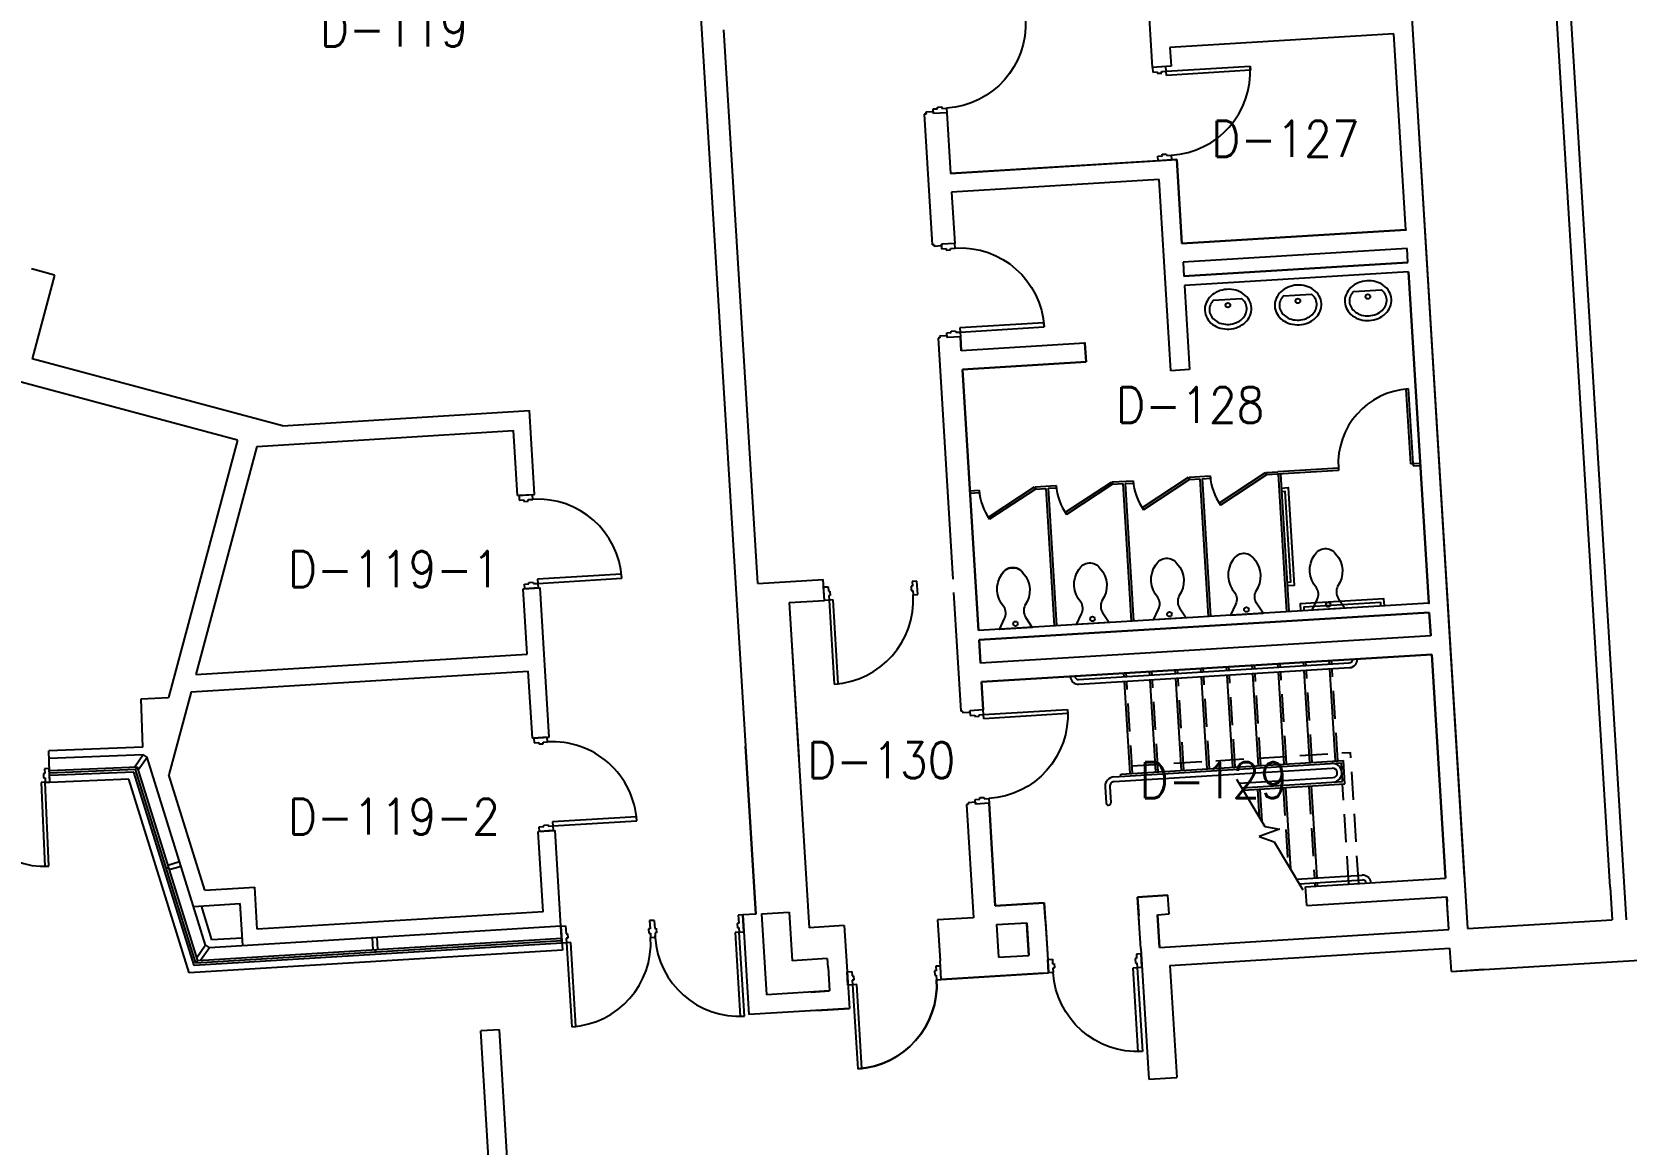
# Model space of a CAD drawing. Header units: inches. Extents: x -2 to 15026, y -1056 to 7065.
# Drawn here: x 7276 to 7958, y 5122 to 5598 of the extents above; entities that cross this region are included whole.
import ezdxf
from ezdxf.enums import TextEntityAlignment as Align

# ---------------------------------------------------------------- set-up
doc = ezdxf.new("R2010")
doc.units = ezdxf.units.IN
doc.header["$LTSCALE"] = 48
doc.header["$MEASUREMENT"] = 0
doc.linetypes.add('HIDDEN', pattern=[0.375, 0.25, -0.125])
doc.layers.get('0').update_dxf_attribs({"linetype": 'CONTINUOUS'})
for name, color, linetype in [('A-DOOR', 5, 'CONTINUOUS'), ('A-FLOR-STRS', 4, 'CONTINUOUS'), ('A-FURN', 6, 'CONTINUOUS'), ('A-GLAZ', 1, 'CONTINUOUS'), ('A-GLAZ-DETL', 5, 'CONTINUOUS'), ('A-WALL', 7, 'CONTINUOUS'), ('A-WALL-SILL', 3, 'CONTINUOUS'), ('SP-RMNO', 7, 'CONTINUOUS'), ('SP-ROOM', 7, 'CONTINUOUS'), ('SP-ROOMF', 7, 'CONTINUOUS')]:
    doc.layers.add(name, color=color, linetype=linetype)
doc.styles.add('ROMANS', font='ROMANS', dxfattribs={"width": 0.78})

# ---------------------------------------------------------------- blocks, each defined once
blk = doc.blocks.new('FMGRM1')
at = {"style": 'ROMANS', "width": 0.9}
for tag, p in [('DATA1', (0, -0.2836)), ('DATA2', (0, -0.443)), ('DATA3', (0, -0.6024)), ('DATA4', (0, -0.7618)), ('DATA5', (0, -0.9213))]:
    blk.add_attdef(tag, text='', height=0.1172, dxfattribs=at).set_placement(p, align=Align.CENTER)
at = {"layer": 'SP-RMNO', "style": 'ROMANS', "width": 0.9}
blk.add_attdef('RMNUMB', text='', height=0.16, dxfattribs=at).set_placement((0, 0), align=Align.MIDDLE)

msp = doc.modelspace()

# ---------------------------------------------------------------- linework, layer by layer
at = {"layer": 'A-DOOR', "linetype": 'Continuous'}
for p, q in [((7761.25, 5582.88), (7755.51, 5582.53)), ((7755.51, 5582.53), (7755.63, 5580.53)), ((7755.63, 5580.53), (7757.56, 5580.65)), ((7757.56, 5580.65), (7757.6, 5580.03)), ((7757.6, 5580.03), (7759.47, 5580.14)), ((7759.43, 5580.76), (7761.37, 5580.88)), ((7759.47, 5580.14), (7759.43, 5580.76)), ((7761.37, 5580.88), (7761.25, 5582.88)), ((7761.37, 5580.88), (7797.3, 5583.08)), ((7761.47, 5579.14), (7761.37, 5580.88)), ((7797.41, 5581.33), (7761.47, 5579.14)), ((7797.3, 5583.08), (7797.41, 5581.33)), ((7663.56, 5565.51), (7665.43, 5565.62)), ((7663.6, 5564.88), (7663.56, 5565.51)), ((7665.43, 5565.62), (7665.47, 5565)), ((7661.67, 5564.77), (7663.6, 5564.88)), ((7661.79, 5562.77), (7661.67, 5564.77)), ((7667.53, 5563.12), (7661.79, 5562.77)), ((7665.47, 5565), (7667.4, 5565.12)), ((7667.4, 5565.12), (7667.53, 5563.12)), ((7759.72, 5545.34), (7761.59, 5545.46)), ((7759.76, 5544.72), (7759.72, 5545.34)), ((7761.59, 5545.46), (7761.63, 5544.83)), ((7761.63, 5544.83), (7763.56, 5544.95)), ((7763.56, 5544.95), (7763.69, 5542.95)), ((7757.83, 5544.6), (7759.76, 5544.72)), ((7757.95, 5542.6), (7757.83, 5544.6)), ((7763.69, 5542.95), (7757.95, 5542.6)), ((7670.95, 5507.22), (7665.21, 5506.87)), ((7665.21, 5506.87), (7665.33, 5504.88)), ((7665.33, 5504.88), (7667.26, 5505)), ((7667.26, 5505), (7667.3, 5504.37)), ((7667.3, 5504.37), (7669.17, 5504.49)), ((7669.13, 5505.11), (7671.07, 5505.23)), ((7669.17, 5504.49), (7669.13, 5505.11)), ((7671.07, 5505.23), (7670.95, 5507.22)), ((7669.42, 5469.69), (7671.29, 5469.8)), ((7671.29, 5469.8), (7671.33, 5469.18)), ((7709.09, 5473.24), (7673.16, 5471.04)), ((7673.16, 5471.04), (7673.27, 5469.3)), ((7673.27, 5469.3), (7709.2, 5471.49)), ((7709.2, 5471.49), (7709.09, 5473.24)), ((7667.53, 5468.94), (7669.46, 5469.06)), ((7667.65, 5466.95), (7667.53, 5468.94)), ((7673.39, 5467.3), (7667.65, 5466.95)), ((7669.46, 5469.06), (7669.42, 5469.69)), ((7671.33, 5469.18), (7673.27, 5469.3)), ((7673.27, 5469.3), (7673.39, 5467.3)), ((7866, 5412.95), (7864.05, 5444.89)), ((7867, 5413.01), (7865.05, 5444.95)), ((7803.69, 5409.01), (7784.09, 5396.04)), ((7803.69, 5409.01), (7804.24, 5408.18)), ((7866, 5412.95), (7867, 5413.01)), ((7704.87, 5402.97), (7685.28, 5390)), ((7705.43, 5402.13), (7685.84, 5389.17)), ((7704.87, 5402.97), (7705.43, 5402.13)), ((7737.81, 5404.98), (7718.22, 5392.01)), ((7738.36, 5404.15), (7718.78, 5391.19)), ((7737.81, 5404.98), (7738.36, 5404.15)), ((7770.75, 5407), (7751.15, 5394.03)), ((7771.3, 5406.16), (7751.72, 5393.2)), ((7770.75, 5407), (7771.3, 5406.16)), ((7804.24, 5408.18), (7784.66, 5395.22)), ((7490.27, 5399.7), (7484.53, 5399.35)), ((7484.53, 5399.35), (7484.65, 5397.35)), ((7484.65, 5397.35), (7486.59, 5397.47)), ((7486.59, 5397.47), (7486.63, 5396.85)), ((7486.63, 5396.85), (7488.5, 5396.96)), ((7488.46, 5397.59), (7490.39, 5397.71)), ((7488.5, 5396.96), (7488.46, 5397.59)), ((7490.39, 5397.71), (7490.27, 5399.7)), ((7486.86, 5361.42), (7488.79, 5361.54)), ((7486.98, 5359.42), (7486.86, 5361.42)), ((7488.76, 5362.16), (7490.63, 5362.28)), ((7488.79, 5361.54), (7488.76, 5362.16)), ((7490.63, 5362.28), (7490.67, 5361.65)), ((7490.67, 5361.65), (7492.6, 5361.77)), ((7528.42, 5365.73), (7492.49, 5363.52)), ((7492.49, 5363.52), (7492.6, 5361.77)), ((7492.6, 5361.77), (7528.53, 5363.98)), ((7492.6, 5361.77), (7492.72, 5359.78)), ((7528.53, 5363.98), (7528.42, 5365.73)), ((7652.86, 5360.61), (7652.24, 5360.58)), ((7654.74, 5362.67), (7652.74, 5362.55)), ((7652.74, 5362.55), (7652.86, 5360.61)), ((7655.09, 5356.93), (7654.74, 5362.67)), ((7492.72, 5359.78), (7486.98, 5359.42)), ((7614.81, 5360.22), (7616.81, 5360.34)), ((7615.17, 5354.48), (7614.81, 5360.22)), ((7617.16, 5354.6), (7615.17, 5354.48)), ((7616.81, 5360.34), (7616.93, 5358.41)), ((7616.93, 5358.41), (7617.55, 5358.45)), ((7617.67, 5356.58), (7617.04, 5356.54)), ((7617.04, 5356.54), (7617.16, 5354.6)), ((7618.91, 5354.71), (7617.16, 5354.6)), ((7617.16, 5354.6), (7619.37, 5318.67)), ((7617.55, 5358.45), (7617.67, 5356.58)), ((7621.12, 5318.78), (7618.91, 5354.71)), ((7652.24, 5360.58), (7652.35, 5358.71)), ((7652.35, 5358.71), (7652.98, 5358.74)), ((7652.98, 5358.74), (7653.1, 5356.81)), ((7653.1, 5356.81), (7655.09, 5356.93)), ((7619.37, 5318.67), (7621.12, 5318.78)), ((7683.15, 5307.6), (7677.42, 5307.25)), ((7677.42, 5307.25), (7677.54, 5305.25)), ((7683.28, 5305.6), (7683.15, 5307.6)), ((7683.28, 5305.6), (7719.21, 5307.8)), ((7719.32, 5306.05), (7683.38, 5303.86)), ((7719.21, 5307.8), (7719.32, 5306.05)), ((7677.54, 5305.25), (7679.47, 5305.37)), ((7679.47, 5305.37), (7679.51, 5304.75)), ((7679.51, 5304.75), (7681.38, 5304.86)), ((7681.34, 5305.48), (7683.28, 5305.6)), ((7681.38, 5304.86), (7681.34, 5305.48)), ((7683.38, 5303.86), (7683.28, 5305.6)), ((7496.62, 5295.9), (7490.88, 5295.54)), ((7490.88, 5295.54), (7491, 5293.55)), ((7491, 5293.55), (7492.94, 5293.67)), ((7492.94, 5293.67), (7492.98, 5293.04)), ((7492.98, 5293.04), (7494.85, 5293.16)), ((7494.81, 5293.78), (7496.74, 5293.9)), ((7494.85, 5293.16), (7494.81, 5293.78)), ((7496.74, 5293.9), (7496.62, 5295.9)), ((7281.67, 5280.46), (7281.04, 5280.43)), ((7281.04, 5280.43), (7281.13, 5278.56)), ((7283.58, 5282.48), (7281.58, 5282.4)), ((7281.58, 5282.4), (7281.67, 5280.46)), ((7283.83, 5276.74), (7283.58, 5282.48)), ((7281.83, 5276.65), (7280.09, 5276.57)), ((7280.09, 5276.57), (7281.66, 5240.6)), ((7281.13, 5278.56), (7281.75, 5278.59)), ((7281.75, 5278.59), (7281.83, 5276.65)), ((7281.83, 5276.65), (7283.83, 5276.74)), ((7283.4, 5240.68), (7281.83, 5276.65)), ((7679.74, 5269.32), (7681.67, 5269.44)), ((7679.86, 5267.32), (7679.74, 5269.32)), ((7685.6, 5267.67), (7679.86, 5267.32)), ((7681.63, 5270.06), (7683.5, 5270.17)), ((7681.67, 5269.44), (7681.63, 5270.06)), ((7683.5, 5270.17), (7683.54, 5269.55)), ((7683.54, 5269.55), (7685.47, 5269.67)), ((7685.47, 5269.67), (7685.6, 5267.67)), ((7495.11, 5258.36), (7496.98, 5258.47)), ((7495.14, 5257.73), (7495.11, 5258.36)), ((7496.98, 5258.47), (7497.02, 5257.85)), ((7534.77, 5261.92), (7498.84, 5259.71)), ((7498.84, 5259.71), (7498.95, 5257.97)), ((7498.95, 5257.97), (7534.88, 5260.17)), ((7534.88, 5260.17), (7534.77, 5261.92)), ((7493.21, 5257.61), (7495.14, 5257.73)), ((7493.33, 5255.62), (7493.21, 5257.61)), ((7499.07, 5255.97), (7493.33, 5255.62)), ((7497.02, 5257.85), (7498.95, 5257.97)), ((7498.95, 5257.97), (7499.07, 5255.97)), ((7281.66, 5240.6), (7283.4, 5240.68)), ((7542.38, 5217.55), (7540.39, 5217.43)), ((7540.39, 5217.43), (7540.6, 5214)), ((7542.38, 5217.55), (7542.59, 5214.12)), ((7580.29, 5219.86), (7578.29, 5219.74)), ((7578.29, 5219.74), (7578.5, 5216.31)), ((7580.73, 5212.62), (7580.29, 5219.86)), ((7502.45, 5215.1), (7504.45, 5215.22)), ((7502.9, 5207.86), (7502.45, 5215.1)), ((7504.45, 5215.22), (7504.66, 5211.79)), ((7504.66, 5211.79), (7505.28, 5211.83)), ((7505.28, 5211.83), (7505.4, 5209.96)), ((7540.6, 5214), (7539.97, 5213.96)), ((7539.97, 5213.96), (7540.09, 5212.09)), ((7540.09, 5212.09), (7540.71, 5212.13)), ((7540.71, 5212.13), (7540.83, 5210.19)), ((7542.59, 5214.12), (7543.22, 5214.16)), ((7543.33, 5212.29), (7542.71, 5212.25)), ((7542.71, 5212.25), (7542.83, 5210.31)), ((7543.22, 5214.16), (7543.33, 5212.29)), ((7578.73, 5212.5), (7576.99, 5212.39)), ((7576.99, 5212.39), (7579.19, 5176.46)), ((7578.5, 5216.31), (7577.87, 5216.27)), ((7577.87, 5216.27), (7577.99, 5214.4)), ((7577.99, 5214.4), (7578.61, 5214.43)), ((7578.61, 5214.43), (7578.73, 5212.5)), ((7578.73, 5212.5), (7580.73, 5212.62)), ((7580.94, 5176.56), (7578.73, 5212.5)), ((7504.89, 5207.99), (7502.9, 5207.86)), ((7505.4, 5209.96), (7504.77, 5209.92)), ((7504.77, 5209.92), (7504.89, 5207.99)), ((7506.64, 5208.09), (7504.89, 5207.99)), ((7504.89, 5207.99), (7507.1, 5172.05)), ((7508.85, 5172.16), (7506.64, 5208.09)), ((7540.83, 5210.19), (7542.83, 5210.31)), ((7664.81, 5198.02), (7662.81, 5197.9)), ((7664.81, 5198.02), (7662.81, 5197.9)), ((7662.81, 5197.9), (7662.93, 5195.97)), ((7662.81, 5197.9), (7662.93, 5195.97)), ((7665.16, 5192.28), (7664.81, 5198.02)), ((7665.16, 5192.28), (7664.81, 5198.02)), ((7710.71, 5200.83), (7712.71, 5200.95)), ((7711.06, 5195.09), (7710.71, 5200.83)), ((7712.71, 5200.95), (7712.82, 5199.02)), ((7712.82, 5199.02), (7713.45, 5199.06)), ((7713.56, 5197.19), (7712.94, 5197.15)), ((7712.94, 5197.15), (7713.06, 5195.21)), ((7713.45, 5199.06), (7713.56, 5197.19)), ((7747.24, 5197.3), (7748.99, 5197.41)), ((7749.44, 5161.37), (7747.24, 5197.3)), ((7748.76, 5201.22), (7748.13, 5201.18)), ((7748.13, 5201.18), (7748.25, 5199.31)), ((7748.25, 5199.31), (7748.87, 5199.35)), ((7750.64, 5203.27), (7748.64, 5203.15)), ((7748.64, 5203.15), (7748.76, 5201.22)), ((7748.87, 5199.35), (7748.99, 5197.41)), ((7748.99, 5197.41), (7750.99, 5197.53)), ((7748.99, 5197.41), (7751.19, 5161.48)), ((7750.99, 5197.53), (7750.64, 5203.27)), ((7624.88, 5195.58), (7626.88, 5195.7)), ((7624.88, 5195.58), (7626.88, 5195.7)), ((7625.24, 5189.84), (7624.88, 5195.58)), ((7625.24, 5189.84), (7624.88, 5195.58)), ((7626.88, 5195.7), (7627, 5193.77)), ((7626.88, 5195.7), (7627, 5193.77)), ((7627, 5193.77), (7627.62, 5193.81)), ((7627, 5193.77), (7627.62, 5193.81)), ((7627.74, 5191.94), (7627.11, 5191.9)), ((7627.74, 5191.94), (7627.11, 5191.9)), ((7627.11, 5191.9), (7627.23, 5189.96)), ((7627.11, 5191.9), (7627.23, 5189.96)), ((7627.62, 5193.81), (7627.74, 5191.94)), ((7627.62, 5193.81), (7627.74, 5191.94)), ((7662.93, 5195.97), (7662.31, 5195.93)), ((7662.93, 5195.97), (7662.31, 5195.93)), ((7662.31, 5195.93), (7662.42, 5194.06)), ((7662.31, 5195.93), (7662.42, 5194.06)), ((7662.42, 5194.06), (7663.05, 5194.1)), ((7662.42, 5194.06), (7663.05, 5194.1)), ((7663.05, 5194.1), (7663.17, 5192.16)), ((7663.05, 5194.1), (7663.17, 5192.16)), ((7663.17, 5192.16), (7665.16, 5192.28)), ((7663.17, 5192.16), (7665.16, 5192.28)), ((7713.06, 5195.21), (7711.06, 5195.09)), ((7627.23, 5189.96), (7625.24, 5189.84)), ((7627.23, 5189.96), (7625.24, 5189.84)), ((7628.98, 5190.07), (7627.23, 5189.96)), ((7628.98, 5190.07), (7627.23, 5189.96)), ((7627.23, 5189.96), (7629.43, 5154.03)), ((7627.23, 5189.96), (7629.43, 5154.03)), ((7631.18, 5154.14), (7628.98, 5190.07)), ((7631.18, 5154.14), (7628.98, 5190.07)), ((7579.19, 5176.46), (7580.94, 5176.56)), ((7507.1, 5172.05), (7508.85, 5172.16)), ((7751.19, 5161.48), (7749.44, 5161.37)), ((7629.43, 5154.03), (7631.18, 5154.14)), ((7629.43, 5154.03), (7631.18, 5154.14))]:
    msp.add_line(p, q, dxfattribs=at)
for centre, radius, start, end in [((7867, 5413.01), 32, 93.5, 183.49078), ((7705.36, 5403.13), 24, 183.5, 215.56793), ((7738.3, 5405.15), 24, 183.5, 215.56793), ((7771.24, 5407.16), 24, 183.5, 215.56793), ((7804.18, 5409.18), 24, 183.5, 215.5663), ((7281.83, 5276.65), 36, 182.50001, 272.50001), ((7504.89, 5207.99), 36, 273.5142, 3.51419), ((7578.73, 5212.5), 36, 183.51421, 273.51421)]:
    msp.add_arc(centre, radius, start, end, dxfattribs=at)
at = {"layer": 'A-DOOR', "linetype": 'Continuous', "extrusion": (0, 0, -1)}
for centre, major_axis, start_param, end_param in [((7665.21, 5601.05), (25.46, 25.46), 0.724312, 2.295108), ((7673.27, 5469.3), (-25.46, 25.46), 0.724312, 2.295108), ((7683.28, 5305.6), (-25.46, 25.46), 2.295108, 3.865904), ((7627.23, 5189.96), (25.46, 25.46), 0.724312, 2.295108), ((7748.99, 5197.41), (25.46, 25.46), 2.295108, 3.865904)]:
    msp.add_ellipse(centre, major_axis=major_axis, ratio=1, start_param=start_param, end_param=end_param, dxfattribs=at)
at = {"layer": 'A-DOOR', "linetype": 'Continuous'}
for centre, major_axis, start_param, end_param in [((7761.37, 5580.88), (-25.46, 25.46), 2.417281, 3.988077), ((7492.6, 5361.77), (25.46, 25.46), 5.559115, 7.129911), ((7617.16, 5354.6), (-25.46, 25.46), 2.417522, 3.988318), ((7498.95, 5257.97), (-25.46, 25.46), 3.988318, 5.559115), ((7627.23, 5189.96), (-25.46, 25.46), 2.417281, 3.988077)]:
    msp.add_ellipse(centre, major_axis=major_axis, ratio=1, start_param=start_param, end_param=end_param, dxfattribs=at)
msp.add_point((7542.79, 5210.81), dxfattribs=at)
at = {"layer": 'A-FLOR-STRS', "linetype": 'Continuous'}
for p, q in [((7723.94, 5320.61), (7839.72, 5327.69)), ((7798.3, 5325.16), (7798.21, 5326.66)), ((7809.28, 5325.83), (7809.19, 5327.33)), ((7820.26, 5326.5), (7820.16, 5328)), ((7831.24, 5327.17), (7831.14, 5328.67)), ((7724.06, 5318.62), (7839.84, 5325.7)), ((7743.4, 5321.8), (7743.31, 5323.3)), ((7745.93, 5280.38), (7743.52, 5319.81)), ((7754.38, 5322.47), (7754.29, 5323.97)), ((7756.91, 5281.05), (7754.5, 5320.48)), ((7765.36, 5323.15), (7765.27, 5324.64)), ((7767.89, 5281.72), (7765.48, 5321.15)), ((7776.34, 5323.82), (7776.25, 5325.31)), ((7778.87, 5282.39), (7776.46, 5321.82)), ((7787.32, 5324.49), (7787.23, 5325.99)), ((7789.85, 5283.07), (7787.44, 5322.49)), ((7800.83, 5283.74), (7798.42, 5323.16)), ((7811.81, 5284.41), (7809.4, 5323.84)), ((7822.79, 5285.08), (7820.38, 5324.51)), ((7833.77, 5285.75), (7831.36, 5325.18)), ((7741.94, 5280.14), (7837.26, 5285.97)), ((7837.87, 5275.98), (7837.26, 5285.97)), ((7739.01, 5278.95), (7836.33, 5284.91)), ((7739.13, 5276.96), (7832.46, 5282.67)), ((7742, 5279.14), (7741.94, 5280.14)), ((7836.81, 5276.92), (7836.33, 5284.91)), ((7735.26, 5274.72), (7735.69, 5267.73)), ((7737.26, 5274.84), (7737.68, 5267.85)), ((7791.53, 5277.92), (7803.6, 5257.74)), ((7792.54, 5276.22), (7832.7, 5278.67)), ((7793.7, 5274.28), (7836.81, 5276.92)), ((7794.28, 5273.32), (7837.87, 5275.98)), ((7801.44, 5273.76), (7802.29, 5259.93)), ((7812.42, 5274.43), (7814.56, 5239.41)), ((7823.4, 5275.1), (7825.81, 5235.67)), ((7809.83, 5256.62), (7801.19, 5253.45)), ((7801.19, 5253.45), (7807.54, 5251.15)), ((7803.6, 5257.74), (7809.83, 5256.62)), ((7807.54, 5251.15), (7819.85, 5230.56)), ((7817.12, 5235.14), (7845.28, 5236.86)), ((7818.27, 5233.21), (7845.4, 5234.87)), ((7825.93, 5233.68), (7826.03, 5232.18))]:
    msp.add_line(p, q, dxfattribs=at)
at = {"layer": 'A-FLOR-STRS', "linetype": 'HIDDEN'}
for p, q in [((7799.3, 5325.22), (7799.2, 5326.72)), ((7810.28, 5325.89), (7810.18, 5327.39)), ((7821.25, 5326.56), (7821.16, 5328.06)), ((7832.23, 5327.24), (7832.14, 5328.73)), ((7744.4, 5321.86), (7744.31, 5323.36)), ((7746.93, 5280.44), (7744.52, 5319.87)), ((7755.38, 5322.54), (7755.29, 5324.03)), ((7757.91, 5281.11), (7755.5, 5320.54)), ((7766.36, 5323.21), (7766.27, 5324.7)), ((7768.89, 5281.78), (7766.48, 5321.21)), ((7777.34, 5323.88), (7777.25, 5325.38)), ((7779.87, 5282.46), (7777.46, 5321.88)), ((7788.32, 5324.55), (7788.22, 5326.05)), ((7790.85, 5283.13), (7788.44, 5322.55)), ((7801.83, 5283.8), (7799.42, 5323.22)), ((7812.81, 5284.47), (7810.4, 5323.9)), ((7823.79, 5285.14), (7821.38, 5324.57)), ((7834.77, 5285.81), (7832.36, 5325.24)), ((7757.91, 5281.11), (7757.81, 5282.72)), ((7800.44, 5273.7), (7801.17, 5261.8)), ((7811.42, 5274.37), (7813.45, 5241.27)), ((7822.4, 5275.04), (7824.81, 5235.61)), ((7824.94, 5233.62), (7825.03, 5232.12))]:
    msp.add_line(p, q, dxfattribs=at)
at = {"layer": 'A-FLOR-STRS', "linetype": 'Continuous'}
for centre, radius, start, end in [((7839.63, 5329.19), 1.5, 273.4986, 3.5), ((7839.63, 5329.19), 3.5, 273.4986, 3.5), ((7723.84, 5322.11), 3.5, 183.5, 273.50146), ((7723.84, 5322.11), 1.5, 183.5, 273.50225), ((7739.25, 5274.96), 4, 93.5, 183.5), ((7832.58, 5280.67), 4, 273.5, 93.5), ((7832.58, 5280.67), 2, 273.5, 93.5), ((7739.25, 5274.96), 2, 93.5, 183.5), ((7736.68, 5267.79), 1, 183.5, 3.50209), ((7845.49, 5233.37), 3.5, 3.5, 93.50091), ((7845.49, 5233.37), 1.5, 3.5, 93.5)]:
    msp.add_arc(centre, radius, start, end, dxfattribs=at)
at = {"layer": 'A-FURN', "linetype": 'Continuous'}
for p, q in [((7781.58, 5482.93), (7793.67, 5483.67)), ((7811.52, 5484.77), (7823.61, 5485.5)), ((7841.46, 5486.6), (7853.56, 5487.34))]:
    msp.add_line(p, q, dxfattribs=at)
for points in [[(7837.79, 5482.13, 0.115836), (7838.75, 5478.94, 0.104065), (7841.15, 5476.25, 0.09084), (7844.42, 5474.66, 0.083285), (7848.29, 5474.25, 0.083285), (7852.08, 5475.13, 0.09084), (7855.13, 5477.11, 0.104065), (7857.19, 5480.06, 0.115836), (7857.75, 5483.35, 0.115836), (7856.79, 5486.54, 0.104065), (7854.39, 5489.23, 0.09084), (7851.12, 5490.81, 0.083285), (7847.25, 5491.22, 0.083285), (7843.46, 5490.34, 0.09084), (7840.41, 5488.37, 0.104065), (7838.35, 5485.41, 0.115836), (7837.79, 5482.13)], [(7777.9, 5478.46, 0.115836), (7778.86, 5475.27, 0.104065), (7781.26, 5472.59, 0.09084), (7784.53, 5471, 0.083285), (7788.4, 5470.59, 0.083285), (7792.2, 5471.47, 0.09084), (7795.24, 5473.44, 0.104065), (7797.3, 5476.4, 0.115836), (7797.86, 5479.69, 0.115836), (7796.9, 5482.88, 0.104065), (7794.5, 5485.56, 0.09084), (7791.24, 5487.15, 0.083285), (7787.36, 5487.56, 0.083285), (7783.57, 5486.68, 0.09084), (7780.52, 5484.71, 0.104065), (7778.46, 5481.75, 0.115836), (7777.9, 5478.46)], [(7779.9, 5478.59, 0.115836), (7780.59, 5476.27, 0.104065), (7782.45, 5474.2, 0.09084), (7785.06, 5472.93, 0.083285), (7788.28, 5472.59, 0.083285), (7791.43, 5473.32, 0.09084), (7793.87, 5474.9, 0.104065), (7795.46, 5477.18, 0.115836), (7795.87, 5479.56, 0.115836), (7795.17, 5481.88, 0.087296), (7793.67, 5483.67)], [(7807.84, 5480.3, 0.115836), (7808.8, 5477.1, 0.104065), (7811.21, 5474.42, 0.09084), (7814.47, 5472.83, 0.083285), (7818.34, 5472.42, 0.083285), (7822.14, 5473.3, 0.09084), (7825.19, 5475.27, 0.104065), (7827.25, 5478.23, 0.115836), (7827.81, 5481.52, 0.115836), (7826.85, 5484.71, 0.104065), (7824.45, 5487.39, 0.09084), (7821.18, 5488.98, 0.083285), (7817.31, 5489.39, 0.083285), (7813.51, 5488.51, 0.09084), (7810.46, 5486.54, 0.104065), (7808.41, 5483.58, 0.115836), (7807.84, 5480.3)], [(7811.52, 5484.77, 0.087296), (7810.25, 5482.8, 0.115836), (7809.84, 5480.42)], [(7809.84, 5480.42, 0.115836), (7810.54, 5478.1, 0.104065), (7812.39, 5476.03, 0.09084), (7815.01, 5474.76, 0.083285), (7818.22, 5474.42, 0.083285), (7821.37, 5475.15, 0.09084), (7823.82, 5476.73, 0.104065), (7825.4, 5479.01, 0.115836), (7825.81, 5481.39, 0.115836), (7825.12, 5483.71, 0.087296), (7823.61, 5485.5)], [(7839.78, 5482.25, 0.115836), (7840.48, 5479.93, 0.104065), (7842.33, 5477.86, 0.09084), (7844.95, 5476.59, 0.083285), (7848.17, 5476.25, 0.083285), (7851.32, 5476.98, 0.09084), (7853.76, 5478.56, 0.104065), (7855.35, 5480.84, 0.115836), (7855.76, 5483.23, 0.115836), (7855.06, 5485.54, 0.087296), (7853.56, 5487.34)], [(7841.46, 5486.6, 0.087296), (7840.19, 5484.63, 0.115836), (7839.78, 5482.25)], [(7781.58, 5482.93, 0.087296), (7780.3, 5480.97, 0.115836), (7779.9, 5478.59)], [(7798.92, 5372.29, 0.555556), (7789.94, 5371.74, 0.357143), (7790.79, 5357.76, -0.259126), (7791.1, 5352.77), (7788.88, 5348.13), (7802.85, 5348.98), (7800.08, 5353.32, -0.259126), (7799.78, 5358.31, 0.357143), (7798.92, 5372.29)], [(7824.87, 5373.87, -0.555556), (7833.86, 5374.42, -0.357143), (7834.71, 5360.45, 0.259126), (7835.02, 5355.46), (7837.79, 5351.12), (7823.81, 5350.26), (7826.03, 5354.91, 0.259126), (7825.73, 5359.9, -0.357143), (7824.87, 5373.87)], [(7691.12, 5365.69, -0.555556), (7700.11, 5366.24, -0.357143), (7700.96, 5352.27, 0.259126), (7701.27, 5347.28), (7704.04, 5342.94), (7690.06, 5342.08), (7692.28, 5346.73, 0.259126), (7691.98, 5351.72, -0.357143), (7691.12, 5365.69)], [(7700.11, 5366.24, 0.555556), (7691.12, 5365.69)], [(7724.06, 5367.71, -0.555556), (7733.04, 5368.26, -0.357143), (7733.9, 5354.28, 0.259126), (7734.2, 5349.29), (7736.97, 5344.95), (7723, 5344.1), (7725.22, 5348.74, 0.259126), (7724.92, 5353.73, -0.357143), (7724.06, 5367.71)], [(7757, 5369.72, -0.555556), (7765.98, 5370.27, -0.357143), (7766.84, 5356.3, 0.259126), (7767.14, 5351.31), (7769.91, 5346.97), (7755.94, 5346.11), (7758.16, 5350.76, 0.259126), (7757.85, 5355.75, -0.357143), (7757, 5369.72)]]:
    msp.add_lwpolyline(points, format="xyb", dxfattribs=at)
for points in [[(7810.6, 5402.56), (7813.59, 5402.74), (7816.16, 5360.82), (7813.16, 5360.63)], [(7810.69, 5401.06), (7812.18, 5401.15), (7814.57, 5362.22), (7813.07, 5362.13)], [(7854.75, 5352.16), (7854.57, 5355.15), (7818.64, 5352.95), (7818.82, 5349.96)], [(7853.26, 5352.07), (7853.17, 5353.56), (7820.23, 5351.55), (7820.32, 5350.05)]]:
    msp.add_lwpolyline(points, dxfattribs=at)
for centre in [(7817.72, 5482.63), (7847.66, 5484.46), (7787.78, 5480.8), (7729.87, 5346.52), (7762.8, 5348.54), (7795.74, 5350.55), (7830.68, 5352.69), (7696.93, 5344.51)]:
    msp.add_circle(centre, 1, dxfattribs=at)
at = {"layer": 'A-GLAZ', "linetype": 'Continuous'}
for p, q in [((7323.8, 5288.43), (7283.45, 5286.78)), ((7350.47, 5207), (7325.44, 5287.28)), ((7321.25, 5283.07), (7283.67, 5281.53)), ((7320.52, 5282.04), (7283.71, 5280.54)), ((7319.8, 5281.01), (7283.75, 5279.54)), ((7345.62, 5198.21), (7319.8, 5281.01)), ((7346.34, 5199.25), (7320.52, 5282.04)), ((7347.06, 5200.3), (7321.25, 5283.07)), ((7502.45, 5215.1), (7352.12, 5205.87)), ((7502.9, 5207.86), (7345.62, 5198.21)), ((7502.84, 5208.86), (7346.34, 5199.25)), ((7502.77, 5209.86), (7347.06, 5200.3))]:
    msp.add_line(p, q, dxfattribs=at)
at = {"layer": 'A-GLAZ-DETL', "linetype": 'Continuous'}
for p, q in [((7323.8, 5288.43), (7319.99, 5283.02)), ((7325.44, 5287.28), (7321.63, 5281.87)), ((7323.8, 5288.43), (7325.44, 5287.28)), ((7323.8, 5288.43), (7325.44, 5287.28)), ((7321.25, 5283.07), (7320.52, 5282.04)), ((7333.66, 5239.9), (7334.62, 5240.2)), ((7334.32, 5241.16), (7339.33, 5242.72)), ((7334.92, 5239.25), (7339.93, 5240.81)), ((7350.47, 5207), (7346.68, 5201.51)), ((7352.12, 5205.87), (7348.33, 5200.38)), ((7350.47, 5207), (7352.12, 5205.87)), ((7422.14, 5204.91), (7421.81, 5210.15)), ((7423.19, 5203.97), (7423.13, 5204.97)), ((7424.13, 5205.03), (7423.81, 5210.27)), ((7347.06, 5200.3), (7346.34, 5199.25))]:
    msp.add_line(p, q, dxfattribs=at)
at = {"layer": 'A-WALL', "linetype": 'Continuous'}
for p, q in [((7912.7, 5960.83), (7958.15, 5217.84)), ((7951.28, 5231.83), (7907.17, 5953.09)), ((7541.65, 5942.15), (7581.39, 5292.06)), ((7548.97, 5822.37), (7581.39, 5292.06)), ((7755.51, 5582.53), (7751.72, 5644.41)), ((7755.51, 5582.53), (7751.72, 5644.41)), ((7865.22, 5623.3), (7888.91, 5236.03)), ((7865.22, 5623.3), (7889.4, 5228.04)), ((7586.68, 5361.64), (7572.18, 5598.62)), ((7858.82, 5596.86), (7763, 5591)), ((7858.82, 5596.86), (7763, 5591)), ((7863.93, 5513.02), (7858.8, 5596.86)), ((7863.95, 5513.02), (7858.82, 5596.86)), ((7863.95, 5513.02), (7858.82, 5596.86)), ((7858.82, 5596.86), (7858.82, 5596.86)), ((7763, 5591), (7763.49, 5583.02)), ((7763, 5591), (7763.49, 5583.02)), ((7763.49, 5583.02), (7755.51, 5582.53)), ((7763.49, 5583.02), (7755.51, 5582.53)), ((7658.67, 5562.58), (7657.92, 5562.53)), ((7657.92, 5562.53), (7661.34, 5506.64)), ((7661.74, 5563.52), (7658.62, 5563.33)), ((7658.62, 5563.33), (7658.67, 5562.58)), ((7661.74, 5563.52), (7661.79, 5562.77)), ((7667.53, 5563.12), (7661.79, 5562.77)), ((7667.53, 5563.12), (7669.11, 5537.17)), ((7667.53, 5563.12), (7669.11, 5537.17)), ((7669.11, 5537.17), (7765.93, 5543.09)), ((7757.95, 5542.6), (7669.11, 5537.17)), ((7765.93, 5543.09), (7757.95, 5542.6)), ((7768.13, 5507.16), (7765.93, 5543.09)), ((7765.93, 5543.09), (7768.13, 5507.16)), ((7758.44, 5534.62), (7669.6, 5529.18)), ((7758.44, 5534.62), (7669.6, 5529.18)), ((7763.44, 5452.77), (7758.44, 5534.62)), ((7763.44, 5452.77), (7758.44, 5534.62)), ((7669.6, 5529.18), (7670.95, 5507.22)), ((7669.6, 5529.18), (7670.95, 5507.22)), ((7767.94, 5513.16), (7767.78, 5512.97)), ((7863.95, 5513.02), (7768.13, 5507.16)), ((7768.13, 5507.16), (7863.95, 5513.02)), ((7662.09, 5506.68), (7661.34, 5506.64)), ((7662.09, 5506.68), (7662.13, 5505.93)), ((7665.25, 5506.13), (7662.13, 5505.93)), ((7670.95, 5507.22), (7665.21, 5506.87)), ((7665.25, 5506.13), (7665.21, 5506.87)), ((7864.44, 5505.03), (7768.62, 5499.17)), ((7864.44, 5505.03), (7768.62, 5499.17)), ((7864.79, 5499.04), (7864.42, 5505.03)), ((7768.62, 5499.17), (7768.99, 5493.18)), ((7864.81, 5499.04), (7768.99, 5493.18)), ((7768.99, 5493.18), (7864.81, 5499.04)), ((7285.86, 5493.64), (7275.96, 5496.29)), ((7285.86, 5493.64), (7276.29, 5457.9)), ((7865.05, 5495.05), (7769.23, 5489.19)), ((7865.05, 5495.05), (7769.23, 5489.19)), ((7873.71, 5353.32), (7865.03, 5495.05)), ((7865.05, 5495.05), (7873.35, 5359.31)), ((7865.05, 5495.05), (7873.72, 5353.32)), ((7769.23, 5489.19), (7771.43, 5453.26)), ((7769.23, 5489.19), (7771.43, 5453.26)), ((7664.53, 5466.76), (7663.78, 5466.71)), ((7663.78, 5466.71), (7670.09, 5363.61)), ((7667.6, 5467.7), (7664.48, 5467.51)), ((7664.48, 5467.51), (7664.53, 5466.76)), ((7667.6, 5467.7), (7667.65, 5466.95)), ((7673.39, 5467.3), (7667.65, 5466.95)), ((7673.39, 5467.3), (7673.75, 5461.31)), ((7673.75, 5461.31), (7673.39, 5467.3)), ((7726.65, 5464.55), (7673.75, 5461.31)), ((7726.65, 5464.55), (7673.75, 5461.31)), ((7726.65, 5464.55), (7727.14, 5456.56)), ((7727.14, 5456.56), (7726.65, 5464.55)), ((7726.65, 5464.55), (7726.65, 5464.55)), ((7383.37, 5429.21), (7276.29, 5457.9)), ((7727.14, 5456.56), (7674.24, 5453.33)), ((7674.24, 5453.33), (7727.14, 5456.56)), ((7364.15, 5422.97), (7263.54, 5449.93)), ((7681.08, 5341.53), (7674.24, 5453.33)), ((7674.24, 5453.33), (7681.08, 5341.53)), ((7771.43, 5453.26), (7763.44, 5452.77)), ((7771.43, 5453.26), (7763.44, 5452.77)), ((7383.37, 5429.21), (7488.96, 5435.69)), ((7491.15, 5399.76), (7488.96, 5435.69)), ((7364.15, 5422.97), (7334.65, 5312.89)), ((7372.38, 5420.39), (7482.22, 5427.13)), ((7483.92, 5399.31), (7482.22, 5427.13)), ((7372.38, 5420.39), (7346.22, 5322.73)), ((7804.18, 5409.18), (7809.17, 5409.48)), ((7804.18, 5409.18), (7804.24, 5408.18)), ((7835.12, 5410.06), (7804.24, 5408.18)), ((7835.06, 5411.06), (7809.17, 5409.48)), ((7809.23, 5408.48), (7812.83, 5349.59)), ((7810.23, 5408.54), (7813.83, 5349.65)), ((7835.06, 5411.06), (7835.12, 5410.06)), ((7867, 5413.01), (7870.06, 5413.2)), ((7867, 5413.01), (7867.06, 5412.02)), ((7867.06, 5412.02), (7870.12, 5412.2)), ((7677.42, 5401.42), (7681.41, 5401.67)), ((7705.36, 5403.13), (7714.35, 5403.68)), ((7705.36, 5403.13), (7705.43, 5402.13)), ((7705.43, 5402.13), (7709.92, 5402.41)), ((7709.92, 5402.41), (7713.52, 5343.52)), ((7710.91, 5402.47), (7714.41, 5402.68)), ((7710.91, 5402.47), (7714.52, 5343.58)), ((7738.3, 5405.15), (7747.29, 5405.7)), ((7738.3, 5405.15), (7738.36, 5404.15)), ((7738.36, 5404.15), (7742.86, 5404.42)), ((7742.86, 5404.42), (7746.46, 5345.53)), ((7743.85, 5404.48), (7747.35, 5404.7)), ((7743.85, 5404.48), (7747.46, 5345.59)), ((7771.24, 5407.16), (7780.22, 5407.71)), ((7771.24, 5407.16), (7771.3, 5406.16)), ((7771.3, 5406.16), (7775.79, 5406.44)), ((7775.79, 5406.44), (7779.4, 5347.55)), ((7776.79, 5406.5), (7780.29, 5406.71)), ((7776.79, 5406.5), (7780.39, 5347.61)), ((7780.22, 5407.71), (7780.29, 5406.71)), ((7483.92, 5399.31), (7491.15, 5399.76)), ((7677.48, 5400.42), (7681.47, 5400.67)), ((7586.68, 5361.64), (7614.62, 5363.35)), ((7615.17, 5354.48), (7614.62, 5363.35)), ((7486.36, 5359.39), (7493.6, 5359.83)), ((7488.07, 5331.44), (7486.36, 5359.39)), ((7497.5, 5295.95), (7493.6, 5359.83)), ((7600.16, 5353.57), (7615.17, 5354.49)), ((7670.44, 5357.87), (7673.55, 5307.01)), ((7600.16, 5353.57), (7604.2, 5287.45)), ((7600.16, 5353.57), (7608.67, 5214.38)), ((7873.72, 5353.32), (7681.08, 5341.53)), ((7873.72, 5353.32), (7681.08, 5341.53)), ((7873.96, 5349.32), (7681.32, 5337.54)), ((7681.32, 5337.54), (7873.96, 5349.32)), ((7873.96, 5349.32), (7874.2, 5345.42)), ((7874.57, 5339.34), (7873.96, 5349.32)), ((7874.2, 5345.42), (7874.57, 5339.34)), ((7882.19, 5345.91), (7890.25, 5214.07)), ((7681.32, 5337.54), (7681.93, 5327.56)), ((7681.93, 5327.56), (7681.32, 5337.54)), ((7874.57, 5339.34), (7681.93, 5327.56)), ((7874.57, 5339.34), (7681.93, 5327.56)), ((7346.22, 5322.73), (7488.07, 5331.44)), ((7875.06, 5331.36), (7682.42, 5319.58)), ((7682.42, 5319.58), (7875.06, 5331.36)), ((7875.06, 5331.36), (7880.92, 5235.54)), ((7875.06, 5331.36), (7880.92, 5235.54)), ((7880.92, 5235.54), (7875.06, 5331.36)), ((7344.24, 5315.34), (7488.51, 5324.2)), ((7490.27, 5295.51), (7488.51, 5324.2)), ((7322.82, 5312.41), (7334.65, 5312.89)), ((7344.24, 5315.34), (7334.71, 5279.79)), ((7682.42, 5319.58), (7683.15, 5307.6)), ((7683.15, 5307.6), (7682.42, 5319.58)), ((7323.67, 5291.67), (7322.82, 5312.41)), ((7674.3, 5307.06), (7673.55, 5307.01)), ((7674.3, 5307.06), (7674.34, 5306.31)), ((7677.46, 5306.5), (7674.34, 5306.31)), ((7683.15, 5307.6), (7677.42, 5307.25)), ((7677.46, 5306.5), (7677.42, 5307.25)), ((7490.27, 5295.51), (7497.5, 5295.95)), ((7283.87, 5276.54), (7283.32, 5290.03)), ((7581.39, 5292.06), (7585.79, 5220.2)), ((7585.79, 5220.2), (7581.39, 5292.06)), ((7350.09, 5230.48), (7334.71, 5279.79)), ((7676.74, 5267.13), (7675.99, 5267.08)), ((7675.99, 5267.08), (7678.95, 5218.68)), ((7679.81, 5268.07), (7676.69, 5267.88)), ((7676.69, 5267.88), (7676.74, 5267.13)), ((7679.81, 5268.07), (7679.86, 5267.32)), ((7685.6, 5267.67), (7679.86, 5267.32)), ((7685.6, 5267.67), (7688.28, 5223.75)), ((7688.28, 5223.75), (7685.6, 5267.67)), ((7492.71, 5255.58), (7499.94, 5256.02)), ((7494.81, 5221.27), (7492.71, 5255.58)), ((7502.45, 5215.1), (7499.94, 5256.02)), ((7350.09, 5230.48), (7371.45, 5231.79)), ((7372.55, 5213.76), (7371.45, 5231.79)), ((7821.03, 5231.87), (7880.92, 5235.54)), ((7821.03, 5231.87), (7880.92, 5235.54)), ((7821.52, 5223.89), (7821.03, 5231.87)), ((7821.52, 5223.89), (7821.03, 5231.87)), ((7951.28, 5231.83), (7952.14, 5217.85)), ((7345.31, 5223.55), (7365.24, 5224.77)), ((7366.34, 5206.74), (7365.24, 5224.77)), ((7688.28, 5223.75), (7709.23, 5225.04)), ((7688.28, 5223.75), (7709.23, 5225.04)), ((7709.23, 5225.04), (7688.28, 5223.75)), ((7709.23, 5225.04), (7710.57, 5203.08)), ((7709.23, 5225.04), (7710.57, 5203.08)), ((7709.72, 5217.05), (7709.23, 5225.04)), ((7749.17, 5227.48), (7762.15, 5228.27)), ((7762.15, 5228.27), (7749.17, 5227.48)), ((7750.51, 5205.52), (7749.17, 5227.48)), ((7749.17, 5227.48), (7749.66, 5219.49)), ((7762.63, 5220.29), (7762.15, 5228.27)), ((7762.63, 5220.29), (7762.15, 5228.27)), ((7821.52, 5223.89), (7881.48, 5227.56)), ((7881.41, 5227.55), (7881.48, 5227.56)), ((7882.27, 5213.58), (7881.41, 5227.55)), ((7881.59, 5224.56), (7881.41, 5227.55)), ((7881.48, 5227.56), (7881.61, 5225.56)), ((7882.27, 5213.58), (7881.59, 5224.56)), ((7889.4, 5228.04), (7890.25, 5214.07)), ((7585.79, 5220.2), (7580.29, 5219.86)), ((7580.29, 5219.86), (7582.89, 5177.23)), ((7585.79, 5220.2), (7585.78, 5220.2)), ((7588.3, 5220.35), (7600.12, 5221.07)), ((7588.3, 5220.35), (7590.41, 5185.71)), ((7588.3, 5220.35), (7588.3, 5220.35)), ((7600.12, 5221.07), (7601.39, 5200.28)), ((7678.95, 5218.68), (7663.6, 5217.74)), ((7663.6, 5217.74), (7664.67, 5200.27)), ((7749.84, 5216.5), (7749.66, 5219.49)), ((7757.64, 5219.98), (7762.63, 5220.29)), ((7757.64, 5219.98), (7762.63, 5220.29)), ((7758.5, 5206.01), (7757.64, 5219.98)), ((7757.64, 5219.98), (7758.5, 5206.01)), ((7890.25, 5214.07), (7952.14, 5217.85)), ((7502.45, 5215.1), (7503.08, 5204.87)), ((7623.68, 5215.3), (7608.67, 5214.38)), ((7623.68, 5215.3), (7624.75, 5197.83)), ((7688.77, 5215.77), (7701.73, 5216.56)), ((7688.77, 5215.77), (7689.63, 5201.8)), ((7688.77, 5215.77), (7689.63, 5201.8)), ((7701.73, 5216.56), (7702.59, 5202.59)), ((7702.59, 5202.59), (7701.73, 5216.56)), ((7701.92, 5213.57), (7701.73, 5216.56)), ((7702.59, 5202.59), (7701.92, 5213.57)), ((7709.72, 5217.05), (7710.57, 5203.08)), ((7750.51, 5205.52), (7749.84, 5216.5)), ((7758.5, 5206.01), (7882.27, 5213.58)), ((7750.51, 5205.52), (7753.93, 5149.62)), ((7762.98, 5198.27), (7882.77, 5205.59)), ((7883.38, 5195.61), (7882.77, 5205.59)), ((7616.4, 5201.2), (7601.39, 5200.28)), ((7616.4, 5201.2), (7616.64, 5197.33)), ((7616.76, 5197.34), (7617.37, 5187.36)), ((7616.76, 5197.34), (7617.37, 5187.36)), ((7624.75, 5197.83), (7625.85, 5179.86)), ((7665.16, 5192.28), (7664.67, 5200.27)), ((7665.16, 5192.28), (7664.67, 5200.27)), ((7689.63, 5201.8), (7702.59, 5202.59)), ((7710.57, 5203.08), (7711.06, 5195.09)), ((7762.98, 5198.27), (7765.91, 5150.36)), ((7897.34, 5196.47), (7981.18, 5201.59)), ((7665.16, 5192.28), (7711.06, 5195.09)), ((7709.08, 5194.97), (7665.16, 5192.28)), ((7883.38, 5195.61), (7897.34, 5196.47)), ((7897.34, 5196.47), (7885.37, 5195.73)), ((7617.37, 5187.36), (7590.41, 5185.71)), ((7609.39, 5186.87), (7617.37, 5187.36)), ((7613.87, 5179.13), (7582.88, 5177.23)), ((7625.85, 5179.86), (7582.89, 5177.23)), ((7611.97, 5179.01), (7625.85, 5179.86)), ((7476.13, 5170.7), (7468.14, 5170.22)), ((7510.48, 4477.95), (7468.14, 5170.22)), ((7518.47, 4478.44), (7476.13, 5170.7)), ((7753.93, 5149.62), (7765.91, 5150.36))]:
    msp.add_line(p, q, dxfattribs=at)
at = {"layer": 'A-WALL', "linetype": 'HIDDEN'}
for p, q in [((7746.73, 5283.68), (7840.31, 5289.41)), ((7843.74, 5233.26), (7840.31, 5289.41)), ((7839.5, 5233), (7836.88, 5275.92))]:
    msp.add_line(p, q, dxfattribs=at)
at = {"layer": 'A-WALL', "linetype": 'Continuous'}
for p in [(7863.95, 5513.02), (7726.65, 5464.55), (7873.72, 5353.32)]:
    msp.add_point(p, dxfattribs=at)
at = {"layer": 'A-WALL-SILL', "linetype": 'Continuous'}
for p, q in [((7323.67, 5291.67), (7283.32, 5290.03)), ((7317.62, 5277.92), (7283.87, 5276.54)), ((7343.45, 5195.07), (7317.62, 5277.92)), ((7353.19, 5209.19), (7348.65, 5223.75)), ((7494.81, 5221.27), (7372.55, 5213.76)), ((7503.08, 5204.87), (7343.45, 5195.07)), ((7366.14, 5209.99), (7353.19, 5209.19))]:
    msp.add_line(p, q, dxfattribs=at)

# ---------------------------------------------------------------- block references
at = {"layer": 'SP-ROOM', "linetype": 'Continuous'}
ref = msp.add_blockref('FMGRM1', (7431.04, 5599.13), dxfattribs=dict(at, xscale=96, yscale=96, zscale=96))
ref.add_attrib('RMNUMB', 'D-119', dxfattribs={"layer": 'SP-RMNO', "height": 15.36, "style": 'ROMANS', "width": 0.9}).set_placement((7431.04, 5599.13), align=Align.MIDDLE)
ref = msp.add_blockref('FMGRM1', (7431.04, 5367.86), dxfattribs=dict(at, xscale=96, yscale=96, zscale=96))
ref.add_attrib('RMNUMB', 'D-119-1', dxfattribs={"layer": 'SP-RMNO', "height": 15.36, "style": 'ROMANS', "width": 0.9}).set_placement((7431.04, 5367.86), align=Align.MIDDLE)
ref = msp.add_blockref('FMGRM1', (7431.04, 5261.92), dxfattribs=dict(at, xscale=96, yscale=96, zscale=96))
ref.add_attrib('RMNUMB', 'D-119-2', dxfattribs={"layer": 'SP-RMNO', "height": 15.36, "style": 'ROMANS', "width": 0.9}).set_placement((7431.04, 5261.92), align=Align.MIDDLE)
at = {"layer": 'SP-ROOMF', "linetype": 'Continuous'}
ref = msp.add_blockref('FMGRM1', (7812.42, 5552.01), dxfattribs=dict(at, xscale=96, yscale=96, zscale=96))
ref.add_attrib('RMNUMB', 'D-127', dxfattribs={"layer": 'SP-RMNO', "height": 15.36, "style": 'ROMANS', "width": 0.9}).set_placement((7812.42, 5552.01), align=Align.MIDDLE)
ref = msp.add_blockref('FMGRM1', (7771.66, 5438.08), dxfattribs=dict(at, xscale=96, yscale=96, zscale=96))
ref.add_attrib('RMNUMB', 'D-128', dxfattribs={"layer": 'SP-RMNO', "height": 15.36, "style": 'ROMANS', "width": 0.9}).set_placement((7771.66, 5438.08), align=Align.MIDDLE)
ref = msp.add_blockref('FMGRM1', (7639.55, 5286.06), dxfattribs=dict(at, xscale=96, yscale=96, zscale=96))
ref.add_attrib('RMNUMB', 'D-130', dxfattribs={"layer": 'SP-RMNO', "height": 15.36, "style": 'ROMANS', "width": 0.9}).set_placement((7639.55, 5286.06), align=Align.MIDDLE)
ref = msp.add_blockref('FMGRM1', (7781.67, 5277.56), dxfattribs=dict(at, xscale=96, yscale=96, zscale=96))
ref.add_attrib('RMNUMB', 'D-129', dxfattribs={"layer": 'SP-RMNO', "height": 15.36, "style": 'ROMANS', "width": 0.9}).set_placement((7781.67, 5277.56), align=Align.MIDDLE)

doc.saveas('drawing.dxf')
